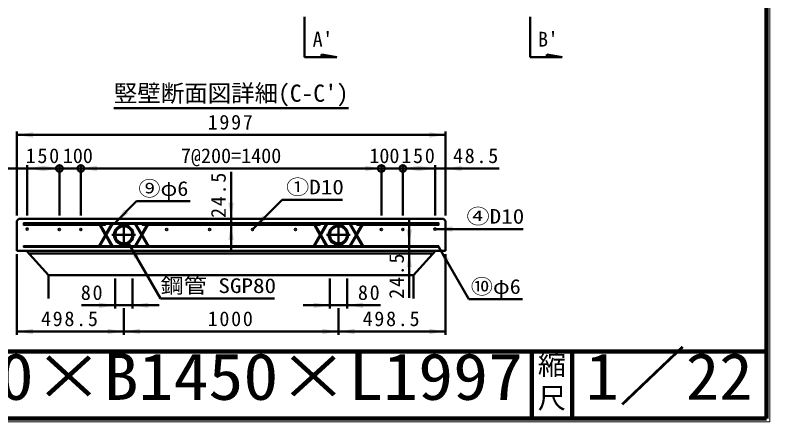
# Model space of a CAD drawing. Units: millimetres, scale not verified. Extents: x 100 to 4105, y 100 to 2870.
# Drawn here: x 2980 to 4105, y 100 to 706 of the extents above; entities that cross this region are included whole.
import ezdxf
from ezdxf.enums import TextEntityAlignment as Align

# ---------------------------------------------------------------- set-up
doc = ezdxf.new("R2010")
doc.units = ezdxf.units.MM
doc.header["$LTSCALE"] = 5
doc.linetypes.add('USER2', pattern=[13.4, 10, -1.2, 1, -1.2])
doc.layers.add('V-nasSTD', color=7, linetype='Continuous', lineweight=50)
doc.styles.add('ＭＳ ゴシック', font='')
doc.styles.get('ＭＳ ゴシック').set_extended_font_data('MS Gothic')

msp = doc.modelspace()

# ---------------------------------------------------------------- hatches: boundary and pattern name
at = {"layer": 'V-nasSTD'}
for points in [[(3006.223, 527.774), (3006.223, 523.774), (2982.223, 527.774), (3006.223, 531.774)], [(3597.263, 527.774), (3597.263, 523.774), (3621.263, 527.774), (3597.263, 531.774)], [(2958.223, 477.774), (2958.223, 473.774), (2982.223, 477.774), (2958.223, 481.774)], [(3021.743, 477.774), (3021.743, 473.774), (2997.743, 477.774), (3021.743, 481.774)], [(3021.743, 477.774), (3021.743, 473.774), (3045.743, 477.774), (3021.743, 481.774)], [(3101.743, 477.774), (3101.743, 473.774), (3077.743, 477.774), (3101.743, 481.774)], [(3501.743, 477.774), (3501.743, 473.774), (3525.743, 477.774), (3501.743, 481.774)], [(3581.743, 477.774), (3581.743, 473.774), (3557.743, 477.774), (3581.743, 481.774)], [(3581.743, 477.774), (3581.743, 473.774), (3605.743, 477.774), (3581.743, 481.774)], [(3645.263, 477.774), (3645.263, 473.774), (3621.263, 477.774), (3645.263, 481.774)], [(3145.723, 413.825), (3148.552, 410.996), (3128.753, 396.854), (3142.895, 416.653)], [(3301.743, 426.774), (3305.743, 426.774), (3301.743, 402.774), (3297.743, 426.774)], [(3351.845, 404.876), (3354.674, 402.047), (3334.875, 387.905), (3349.017, 407.704)], [(3301.743, 370.934), (3297.743, 370.934), (3301.743, 394.934), (3305.743, 370.934)], [(3567.343, 386.614), (3571.343, 386.614), (3567.343, 362.614), (3563.343, 386.614)], [(3631.343, 387.414), (3631.343, 383.414), (3607.343, 387.414), (3631.343, 391.414)], [(3160.943, 345.519), (3157.479, 343.519), (3148.943, 366.303), (3164.408, 347.519)], [(3623.343, 339.909), (3619.879, 337.909), (3611.343, 360.694), (3626.808, 341.909)], [(3567.343, 330.774), (3563.343, 330.774), (3567.343, 354.774), (3571.343, 330.774)], [(3104.943, 273.809), (3104.943, 277.809), (3128.943, 273.809), (3104.943, 269.809)], [(3178.543, 273.809), (3178.543, 269.809), (3154.543, 273.809), (3178.543, 277.809)], [(3424.943, 273.809), (3424.943, 269.809), (3448.943, 273.809), (3424.943, 277.809)], [(3498.543, 273.809), (3498.543, 277.809), (3474.543, 273.809), (3498.543, 269.809)], [(3006.223, 234.774), (3006.223, 230.774), (2982.223, 234.774), (3006.223, 238.774)], [(3117.743, 234.774), (3117.743, 230.774), (3141.743, 234.774), (3117.743, 238.774)], [(3165.743, 234.774), (3165.743, 230.774), (3141.743, 234.774), (3165.743, 238.774)], [(3437.743, 234.774), (3437.743, 230.774), (3461.743, 234.774), (3437.743, 238.774)], [(3485.743, 234.774), (3485.743, 230.774), (3461.743, 234.774), (3485.743, 238.774)], [(3597.263, 234.774), (3597.263, 230.774), (3621.263, 234.774), (3597.263, 238.774)]]:
    msp.add_hatch(color=256, dxfattribs=at).paths.add_polyline_path(points)

# ---------------------------------------------------------------- linework, layer by layer
at = {"layer": 'V-nasSTD', "lineweight": 100}
for p, q in [((4100, 105), (4100, 2865)), ((105, 205), (4100, 205)), ((3750, 205), (3750, 105)), ((3810, 205), (3810, 105)), ((105, 105), (4100, 105))]:
    msp.add_line(p, q, dxfattribs=at)
at = {"layer": 'V-nasSTD'}
for p, q in [((3411.381, 703.866), (3411.381, 643.866)), ((3747.381, 703.866), (3747.381, 643.866)), ((3436.381, 643.866), (3411.381, 643.866)), ((3436.381, 643.866), (3436.381, 647.706)), ((3436.381, 647.706), (3459.421, 643.866)), ((3436.381, 643.866), (3459.421, 643.866)), ((3772.381, 643.866), (3747.381, 643.866)), ((3772.381, 643.866), (3772.381, 647.706)), ((3772.381, 647.706), (3795.421, 643.866)), ((3795.421, 643.866), (3772.381, 643.866)), ((3126.743, 567.774), (3476.743, 567.774)), ((2982.223, 407.774), (2982.223, 532.774)), ((3621.263, 407.774), (3621.263, 532.774)), ((3621.263, 527.774), (2982.223, 527.774)), ((2982.223, 477.774), (2902.223, 477.774)), ((2997.743, 477.774), (2982.223, 477.774)), ((2997.743, 407.774), (2997.743, 482.774)), ((3045.743, 477.774), (2997.743, 477.774)), ((3045.743, 407.774), (3045.743, 482.774)), ((3077.743, 477.774), (3045.743, 477.774)), ((3077.743, 407.774), (3077.743, 482.774)), ((3077.743, 477.774), (3525.743, 477.774)), ((3301.743, 402.774), (3301.743, 472.774)), ((3525.743, 407.774), (3525.743, 482.774)), ((3525.743, 477.774), (3557.743, 477.774)), ((3557.743, 407.774), (3557.743, 482.774)), ((3557.743, 477.774), (3605.743, 477.774)), ((3605.743, 407.774), (3605.743, 482.774)), ((3605.743, 477.774), (3621.263, 477.774)), ((3621.263, 477.774), (3701.263, 477.774)), ((3160.753, 428.854), (3128.753, 396.854)), ((3160.753, 428.854), (3240.753, 428.854)), ((3378.061, 431.091), (3334.875, 387.905)), ((3378.061, 431.091), (3468.061, 431.091)), ((2985.103, 402.774), (2982.223, 399.894)), ((2982.223, 399.894), (2982.223, 354.774)), ((3618.383, 402.774), (2985.103, 402.774)), ((3301.743, 394.934), (3301.743, 402.774)), ((3301.743, 356.934), (3301.743, 394.934)), ((3567.343, 400.614), (3567.343, 362.614)), ((3621.263, 399.894), (3618.383, 402.774)), ((3621.263, 354.774), (3621.263, 399.894)), ((3736.983, 387.414), (3607.343, 387.414)), ((3196.443, 284.031), (3148.943, 366.303)), ((3567.343, 354.774), (3567.343, 362.614)), ((3656.343, 282.752), (3611.343, 360.694)), ((2982.223, 354.774), (3621.263, 354.774)), ((2982.223, 349.774), (2982.223, 229.774)), ((3029.743, 318.812), (2996.856, 354.774)), ((3000.481, 350.809), (3603.006, 350.809)), ((3567.343, 354.774), (3567.343, 284.774)), ((3606.631, 354.774), (3573.743, 318.812)), ((3621.263, 349.774), (3621.263, 229.774)), ((3029.743, 283.812), (3029.743, 318.812)), ((3029.743, 318.809), (3573.743, 318.809)), ((3573.743, 283.812), (3573.743, 318.812)), ((3128.943, 313.809), (3128.943, 268.809)), ((3154.543, 313.809), (3154.543, 268.809)), ((3448.943, 313.809), (3448.943, 268.809)), ((3474.543, 313.809), (3474.543, 268.809)), ((3196.443, 284.031), (3366.443, 284.031)), ((3656.343, 282.752), (3736.343, 282.752)), ((3128.943, 273.809), (3078.943, 273.809)), ((3154.543, 273.809), (3128.943, 273.809)), ((3194.543, 273.809), (3154.543, 273.809)), ((3408.943, 273.809), (3448.943, 273.809)), ((3448.943, 273.809), (3474.543, 273.809)), ((3474.543, 273.809), (3524.543, 273.809)), ((3141.743, 269.774), (3141.743, 229.774)), ((3461.743, 269.774), (3461.743, 229.774)), ((3141.743, 234.774), (2982.223, 234.774)), ((3461.743, 234.774), (3141.743, 234.774)), ((3621.263, 234.774), (3461.743, 234.774))]:
    msp.add_line(p, q, dxfattribs=at)
at = {"layer": 'V-nasSTD', "lineweight": 35}
for p, q in [((2992.143, 396.854), (2992.143, 394.934)), ((3611.343, 396.854), (2992.143, 396.854)), ((2992.143, 394.934), (3611.343, 394.934)), ((2992.143, 394.934), (2992.143, 393.014)), ((3123.041, 394.934), (3104.381, 362.614)), ((3106.598, 362.614), (3125.258, 394.934)), ((3114.543, 394.934), (3114.543, 393.014)), ((3158.229, 394.934), (3176.889, 362.614)), ((3179.106, 362.614), (3160.446, 394.934)), ((3168.943, 394.934), (3168.943, 393.014)), ((3443.041, 394.934), (3424.381, 362.614)), ((3426.598, 362.614), (3445.258, 394.934)), ((3434.543, 393.014), (3434.543, 394.934)), ((3478.229, 394.934), (3496.889, 362.614)), ((3499.106, 362.614), (3480.446, 394.934)), ((3488.943, 394.934), (3488.943, 393.014)), ((3611.343, 394.934), (3611.343, 396.854)), ((3611.343, 393.014), (3611.343, 394.934)), ((2992.143, 393.014), (3114.543, 393.014)), ((3105.49, 393.014), (3113.711, 378.774)), ((3114.82, 380.694), (3107.707, 393.014)), ((3168.667, 380.694), (3175.78, 393.014)), ((3168.943, 393.014), (3434.543, 393.014)), ((3177.997, 393.014), (3169.776, 378.774)), ((3425.49, 393.014), (3433.711, 378.774)), ((3434.82, 380.694), (3427.707, 393.014)), ((3488.667, 380.694), (3495.78, 393.014)), ((3488.943, 393.014), (3611.343, 393.014)), ((3497.997, 393.014), (3489.776, 378.774)), ((3123.041, 362.614), (3114.82, 376.854)), ((3115.928, 378.774), (3125.258, 362.614)), ((3158.229, 362.614), (3167.559, 378.774)), ((3168.667, 376.854), (3160.446, 362.614)), ((3443.041, 362.614), (3434.82, 376.854)), ((3435.928, 378.774), (3445.258, 362.614)), ((3478.229, 362.614), (3487.559, 378.774)), ((3488.667, 376.854), (3480.446, 362.614)), ((2992.143, 362.614), (2992.143, 360.694)), ((3611.343, 362.614), (2992.143, 362.614)), ((2992.143, 360.694), (3611.343, 360.694)), ((3611.343, 360.694), (3611.343, 362.614))]:
    msp.add_line(p, q, dxfattribs=at)
at = {"layer": 'V-nasSTD', "linetype": 'USER2'}
for p, q in [((3141.743, 396.374), (3141.743, 361.174)), ((3461.743, 396.374), (3461.743, 361.174)), ((3124.143, 378.774), (3159.343, 378.774)), ((3444.143, 378.774), (3479.343, 378.774))]:
    msp.add_line(p, q, dxfattribs=at)
at = {"layer": 'V-nasSTD', "lineweight": 13}
msp.add_lwpolyline([(100, 100), (100, 2870), (4105, 2870), (4105, 100)], close=True, dxfattribs=at)
at = {"layer": 'V-nasSTD'}
for centre, radius in [((3045.743, 477.774), 5), ((3077.743, 477.774), 5), ((3525.743, 477.774), 5), ((3557.743, 477.774), 5), ((3141.743, 378.774), 14.4), ((3141.743, 378.774), 12.8), ((3461.743, 378.774), 14.4), ((3461.743, 378.774), 12.8)]:
    msp.add_circle(centre, radius, dxfattribs=at)
at = {"layer": 'V-nasSTD', "lineweight": 35}
for centre in [(2997.743, 387.414), (3045.743, 386.774), (3077.743, 386.774), (3205.743, 386.774), (3269.743, 386.774), (3333.743, 386.774), (3397.743, 386.774), (3525.743, 386.774), (3557.743, 386.774), (3605.743, 387.414)]:
    msp.add_circle(centre, 1.6, dxfattribs=at)

# ---------------------------------------------------------------- texts
at = {"layer": 'V-nasSTD', "style": 'ＭＳ ゴシック'}
for s, height, p in [("A'", 21.99, (3438.27, 681.423)), ("B'", 21.99, (3774.27, 681.423)), ("竪壁断面図詳細(C-C')", 25.66, (3301.743, 602.774)), ('100', 21.99, (3073.243, 507.774)), ('7@200=1400', 21.99, (3301.743, 507.774)), ('100', 21.99, (3530.243, 507.774))]:
    msp.add_text(s, height=height, dxfattribs=at).set_placement(p, align=Align.TOP_CENTER)
for s, width, p in [('⑨φ6', 1.1, (3200.753, 458.854)), ('①D10', 1.15, (3426.811, 461.091)), ('④D10', 1.15, (3695.733, 417.414)), ('鋼管 SGP80', 1.15, (3282.693, 314.031)), ('⑩φ6', 1.1, (3696.343, 312.752))]:
    msp.add_text(s, height=21.99, dxfattribs=dict(at, width=width)).set_placement(p, align=Align.TOP_CENTER)
for s, p in [('縮', (3758.982, 200.999)), ('尺', (3758.976, 151.01))]:
    msp.add_text(s, height=30.79, dxfattribs=at).set_placement(p, align=Align.TOP_LEFT)
for s, width, p in [('1／22', 1.05, (3830.25, 202.582)), ('H1900×B1450×L1997', 1.1, (2746.75, 202.508))]:
    msp.add_text(s, height=69.65, dxfattribs=dict(at, width=width)).set_placement(p, align=Align.TOP_LEFT)
at = {"layer": 'V-nasSTD', "char_height": 21.99, "attachment_point": 2, "style": 'ＭＳ ゴシック'}
for s, insert in [('\\T1.17;1997', (3301.743, 557.774)), ('\\T1.17;150', (3021.743, 507.774)), ('\\T1.17;150', (3581.743, 507.774)), ('\\T1.17;48.5', (3667.513, 507.774)), ('\\T1.17;80', (3095.193, 303.809)), ('\\T1.17;80', (3508.293, 303.809)), ('\\T1.17;498.5', (3061.983, 264.774)), ('\\T1.17;1000', (3301.743, 264.774)), ('\\T1.17;498.5', (3541.503, 264.774))]:
    msp.add_mtext(s, dxfattribs=dict(at, insert=insert))
at = {"layer": 'V-nasSTD', "char_height": 21.99, "attachment_point": 2, "rotation": 90, "style": 'ＭＳ ゴシック'}
for insert in [(3271.743, 439.024), (3537.343, 318.524)]:
    msp.add_mtext('\\T1.17;24.5', dxfattribs=dict(at, insert=insert))

doc.saveas('drawing.dxf')
